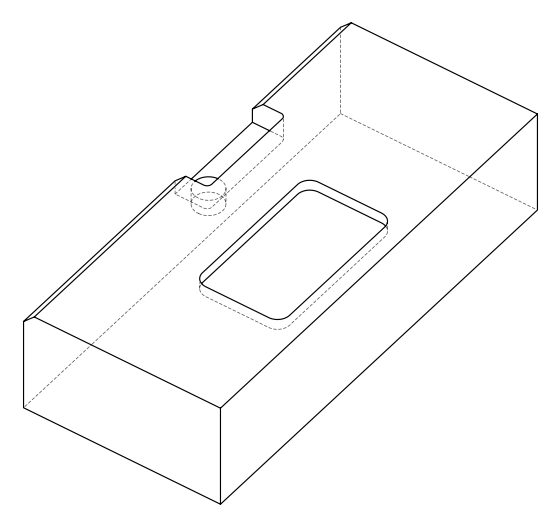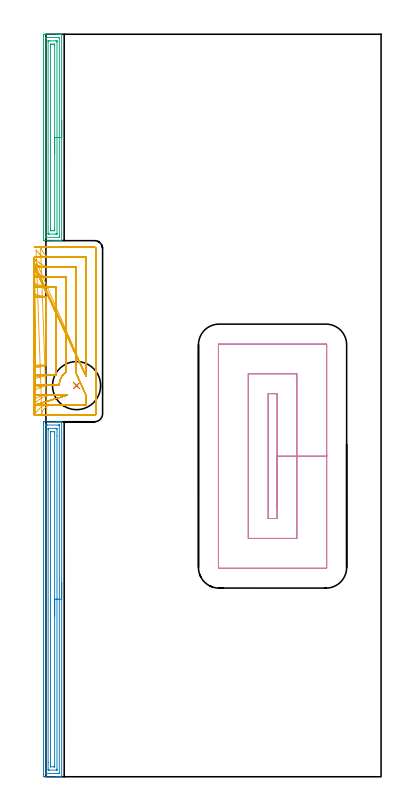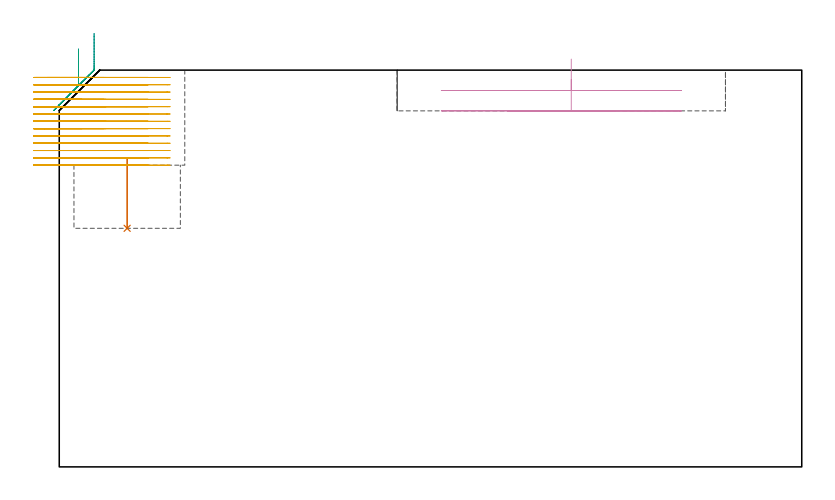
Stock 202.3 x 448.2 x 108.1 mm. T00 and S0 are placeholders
(PLAN: 5 operations, 3 tool changes, 50.3 min)
(1 INDEXABLE_INSERT_DRILL_BLIND_HOLE_FROM_SOLID | STEP1POCKET | UGT0302_008 | 0.08 min | 28439 mm3)
(2 AREA_MILL | FG_CHAMFER_SURFACE | UGT0205_001 | 7.12 min | 13342 mm3)
(3 AREA_MILL_1 | FG_CHAMFER_SURFACE_1 | UGT0205_001 | 4.25 min | 7917 mm3)
(4 MILL_RECTANGULAR_POCKET | POCKET_RECTANGULAR_STRAIGHT | UGT0201_106 | Follow Part, ap 6, ae 75% | 3.67 min | 156642 mm3)
(5 MILL_SLOT | SLOT_PARTIAL_RECTANGULAR | NXT0201_009 | Follow Part, ap 2, ae 75% | 35.16 min | 78698 mm3)
(TOOL UGT0302_008 | Indexable Insert Drill 29mm | D29 PA180 FL50 Z2)
(TOOL UGT0205_001 | Chamfer Mill 20 x 3 x 45 deg. | D20 FL50 Z2)
(TOOL UGT0201_106 | End Mill 24 mm | D24 FL25 Z2)
(TOOL NXT0201_009 | ENDMILL 8mm [2P460-0800-NA 1630] | D8 FL26 Z6)
(OP 1 INDEXABLE_INSERT_DRILL_BLIND_HOLE_FROM_SOLID)
G17 G21 G94 G90
T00 M6
G54
G17 G0 G90 X18.5 Y236.1 S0 M3
G43 Z118.1 H0
G94 G81 G98 Z65. F250. R84.2
G80
M5
M2
(OP 2 AREA_MILL)
G17 G21 G94 G90
T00 M6
G54
G17 G0 G90 X9.5 Y117.15 S1061 M3
G43 Z118.1 H0
G94 G1 Y117.112 Z117.228 F250.
Y116.998 Z116.363
Y116.809 Z115.512
Y116.547 Z114.68
Y116.213 Z113.874
Y115.81 Z113.1
Y115.341 Z112.364
Y114.81 Z111.672
Y114.221 Z111.029
Y113.578 Z110.439
Y112.886 Z109.908
Y112.15 Z109.44
Y111.376 Z109.037
Y110.57 Z108.703
Y109.738 Z108.441
Y108.886 Z108.252
Y108.022 Z108.138
Y107.15 Z108.1
Y0.145
X9.505 Y0.01 Z108.095
X9.452 Y0.007 Z108.044
X9.103 Y0. Z107.702
X8.608 Z107.207
X8.013 Z106.608
X6.824 Z105.421
X6.229 Z104.823
X-0.905 Y0.001 Z97.693
X-1.147 Y0.002 Z97.45
X-1.492 Y0.008 Z97.106
X-1.497 Y0.595 Z97.103
X-1.5 Y1.19 Z97.1
Y213.705
X-1.497 Y214.005 Z97.102
X-1.491 Y214.29 Z97.106
X-1.202 Y214.3 Z97.395
X6.229 Z104.823
X6.824 Z105.42
X7.121 Z105.717
X7.715 Z106.312
X8.013 Z106.608
X8.604 Z107.203
X9.103 Z107.702
X9.452 Y214.293 Z108.044
X9.497 Y214.29 Z108.088
X9.5 Y214.151 Z108.1
Y107.15
X8.086 Z106.686
Y2.305
X8.085 Y2.232 Z106.685
X8.081 Y2.087 Z106.681
X8.077 Y2.009 Z106.677
X8.059 Y2.006 Z106.659
X8.013 Y2.003 Z106.613
X7.499 Y2. Z106.099
X7.121 Z105.721
X0.365 Z98.965
X-0.013 Y2.003 Z98.587
X-0.066 Y2.006 Z98.534
X-0.076 Y2.009 Z98.524
X-0.08 Y2.062 Z98.52
X-0.084 Y2.159 Z98.516
X-0.086 Y2.451 Z98.514
Y211.995
X-0.085 Y212.068 Z98.515
X-0.08 Y212.213 Z98.52
X-0.077 Y212.291 Z98.523
X-0.059 Y212.294 Z98.541
X-0.013 Y212.297 Z98.587
X0.501 Y212.3 Z99.101
X0.879 Z99.479
X7.635 Z106.235
X8.013 Y212.297 Z106.613
X8.066 Y212.294 Z106.666
X8.076 Y212.291 Z106.676
X8.08 Y212.237 Z106.68
X8.084 Y212.14 Z106.684
X8.085 Y211.995 Z106.685
X8.086 Y211.922 Z106.686
Y107.15
X6.671 Z105.271
Y4.612
X6.667 Y4.161 Z105.267
X6.665 Y4.053 Z105.265
X6.654 Y4.01 Z105.254
X6.552 Y4.005 Z105.152
X6.39 Y4.001 Z104.99
X1.932 Y4. Z100.532
X1.771 Y4.003 Z100.371
X1.61 Y4.009 Z100.21
X1.335 Y4.024 Z99.935
X1.333 Y4.161 Z99.933
X1.329 Y4.602 Z99.929
X1.328 Y8.658 Z99.928
X1.329 Y209.688 Z99.929
X1.333 Y210.139 Z99.933
X1.336 Y210.247 Z99.936
X1.346 Y210.29 Z99.946
X1.448 Y210.295 Z100.048
X1.61 Y210.299 Z100.21
X6.068 Y210.3 Z104.668
X6.229 Y210.297 Z104.829
X6.39 Y210.291 Z104.99
X6.665 Y210.276 Z105.265
X6.667 Y210.139 Z105.267
X6.67 Y209.698 Z105.27
X6.671 Y205.628 Z105.271
Y107.15
X5.257 Z103.857
Y6.836
X5.251 Y6.031 Z103.851
X5.25 Y6.01 Z103.85
X5.229 Y6.007 Z103.829
X5.178 Y6.003 Z103.778
X5.073 Y6.001 Z103.673
X4.864 Y6. Z103.464
X2.915 Y6.001 Z101.515
X2.818 Y6.003 Z101.418
X2.77 Y6.007 Z101.37
X2.751 Y6.01 Z101.351
X2.75 Y6.022 Z101.35
X2.743 Y6.756 Z101.343
Y6.836
Y207.464
X2.749 Y208.269 Z101.349
X2.751 Y208.29 Z101.351
X2.771 Y208.293 Z101.371
X2.822 Y208.297 Z101.422
X2.927 Y208.299 Z101.527
X3.136 Y208.3 Z101.736
X5.085 Y208.299 Z103.685
X5.182 Y208.297 Z103.782
X5.23 Y208.293 Z103.83
X5.249 Y208.29 Z103.849
X5.25 Y208.278 Z103.85
X5.257 Y207.544 Z103.857
Y207.464
Y107.15
Y106.278 Z103.895
Y105.413 Z104.009
Y104.562 Z104.198
Y103.73 Z104.46
Y102.924 Z104.794
Y102.15 Z105.197
Y101.414 Z105.666
Y100.722 Z106.197
Y100.079 Z106.786
Y99.49 Z107.429
Y98.958 Z108.122
Y98.49 Z108.857
Y98.087 Z109.631
Y97.753 Z110.437
Y97.491 Z111.269
Y97.302 Z112.121
Y97.188 Z112.986
Y97.15 Z113.857
G0 Z118.1
M5
M2
(OP 3 AREA_MILL_1)
G17 G21 G94 G90
T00 M6
G54
G17 G0 G90 X9.5 Y395.9 S1061 M3
G43 Z118.1 H0
G94 G1 Y395.862 Z117.228 F250.
Y395.748 Z116.364
Y395.559 Z115.512
Y395.297 Z114.68
Y394.963 Z113.874
Y394.56 Z113.1
Y394.092 Z112.364
Y393.56 Z111.672
Y392.971 Z111.029
Y392.328 Z110.44
Y391.636 Z109.908
Y390.9 Z109.44
Y390.126 Z109.037
Y389.32 Z108.703
Y388.488 Z108.441
Y387.637 Z108.252
Y386.772 Z108.138
Y385.9 Z108.1
Y323.778
X9.497 Y323.61 Z108.088
X9.443 Y323.607 Z108.034
X9.026 Y323.6 Z107.625
X8.723 Z107.323
X8.013 Z106.608
X6.766 Z105.363
X5.338 Z103.933
X-1.173 Z97.424
X-1.492 Y323.61 Z97.106
X-1.499 Y323.927 Z97.099
Y323.939
X-1.5 Y447.278 Z97.1
X-1.499 Y447.575 Z97.101
X-1.494 Y448.166 Z97.104
X-1.492 Y448.193 Z97.106
X-0.905 Y448.197 Z97.693
X-0.281 Y448.2 Z98.316
X6.229 Z104.824
X7.658 Z106.254
X8.013 Z106.608
X8.723 Z107.323
X9.026 Z107.625
X9.443 Y448.193 Z108.034
X9.497 Y448.19 Z108.088
X9.5 Y448.022 Z108.1
Y385.9
X8.086 Z106.686
X8.085 Y325.866 Z106.685
X8.082 Y325.72 Z106.682
X8.079 Y325.625 Z106.679
X8.072 Y325.609 Z106.672
X8.063 Y325.607 Z106.663
X8.013 Y325.604 Z106.613
X7.532 Y325.6 Z106.132
X0.398 Y325.601 Z98.998
X-0.013 Y325.608 Z98.587
X-0.069 Y325.61 Z98.531
X-0.079 Y325.622 Z98.521
X-0.082 Y325.696 Z98.518
X-0.084 Y325.793 Z98.516
X-0.086 Y326.086 Z98.514
X-0.085 Y445.934 Z98.515
X-0.082 Y446.08 Z98.518
X-0.079 Y446.175 Z98.521
X-0.072 Y446.191 Z98.528
X-0.063 Y446.194 Z98.537
X-0.013 Y446.197 Z98.587
X0.468 Y446.2 Z99.068
X7.602 Y446.199 Z106.202
X8.013 Y446.192 Z106.613
X8.069 Y446.19 Z106.669
X8.079 Y446.178 Z106.679
X8.082 Y446.104 Z106.682
X8.084 Y446.007 Z106.684
X8.086 Y445.861 Z106.686
Y445.787
Y385.9
X6.672 Z105.272
X6.671 Y327.8 Z105.271
X6.67 Y327.69 Z105.27
X6.667 Y327.635 Z105.267
X6.666 Y327.615 Z105.266
X6.628 Y327.61 Z105.228
X6.427 Y327.602 Z105.027
X6.229 Y327.601 Z104.829
X5.537 Y327.6 Z104.137
X1.97 Z100.57
X1.771 Y327.601 Z100.371
X1.571 Y327.602 Z100.171
X1.438 Y327.606 Z100.038
X1.338 Y327.61 Z99.938
X1.335 Y327.654 Z99.935
X1.332 Y327.8 Z99.932
X1.329 Y328.243 Z99.929
Y444.
X1.33 Y444.111 Z99.93
X1.333 Y444.165 Z99.933
X1.334 Y444.185 Z99.934
X1.372 Y444.19 Z99.972
X1.573 Y444.198 Z100.173
X1.771 Y444.199 Z100.371
X2.463 Y444.2 Z101.063
X6.03 Z104.63
X6.229 Y444.199 Z104.829
X6.429 Y444.198 Z105.029
X6.562 Y444.194 Z105.162
X6.662 Y444.19 Z105.262
X6.665 Y444.147 Z105.265
X6.668 Y444. Z105.268
X6.671 Y443.557 Z105.271
X6.672 Y385.9 Z105.272
X5.257 Z103.857
Y330.482
X5.253 Y329.673 Z103.853
X5.251 Y329.622 Z103.851
X5.215 Y329.61 Z103.815
X5.106 Y329.606 Z103.706
X4.886 Y329.602 Z103.486
X4.446 Y329.6 Z103.046
X3.554 Z102.154
X3.109 Y329.602 Z101.709
X2.893 Y329.605 Z101.493
X2.786 Y329.61 Z101.386
X2.749 Y329.62 Z101.349
X2.743 Y330.482 Z101.343
Y441.318
X2.747 Y442.127 Z101.347
X2.749 Y442.178 Z101.349
X2.785 Y442.19 Z101.385
X2.894 Y442.195 Z101.494
X3.114 Y442.198 Z101.714
X3.554 Y442.2 Z102.154
X4.446 Z103.046
X4.891 Y442.198 Z103.491
X5.107 Y442.195 Z103.707
X5.214 Y442.19 Z103.814
X5.251 Y442.18 Z103.851
X5.257 Y441.318 Z103.857
Y385.9
Y385.028 Z103.895
Y384.164 Z104.009
Y383.312 Z104.198
Y382.48 Z104.46
Y381.674 Z104.794
Y380.9 Z105.197
Y380.164 Z105.666
Y379.472 Z106.197
Y378.829 Z106.786
Y378.24 Z107.429
Y377.709 Z108.122
Y377.24 Z108.857
Y376.837 Z109.631
Y376.503 Z110.437
Y376.241 Z111.269
Y376.052 Z112.121
Y375.938 Z112.986
Y375.9 Z113.857
G0 Z118.1
M5
M2
(OP 4 MILL_RECTANGULAR_POCKET)
G17 G21 G94 G90
T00 M6
G54
G17 G0 G90 X139.5 Y161.641 S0 M3
G43 Z118.1 H0
Z111.1
G94 G1 Y193.55 Z102.55 F250.
Y231.2 F500.
X134.1
Y155.9
X139.5
Y193.55
X151.5
Y243.2
X122.1
Y143.9
X151.5
Y193.55
X169.5
Y260.8
G3 X169.1 Y261.2 R0.4
G1 X104.5
G3 X104.1 Y260.8 R0.4
G1 Y126.3
G3 X104.5 Y125.9 R0.4
G1 X169.1
G3 X169.5 Y126.3 R0.4
G1 Y193.55
Y194.55
G0 X139.5 Y161.641 Z105.55
G1 Y193.55 Z97. F250.
Y231.2 F500.
X134.1
Y155.9
X139.5
Y193.55
X151.5
Y243.2
X122.1
Y143.9
X151.5
Y193.55
X169.5
Y260.8
G3 X169.1 Y261.2 R0.4
G1 X104.5
G3 X104.1 Y260.8 R0.4
G1 Y126.3
G3 X104.5 Y125.9 R0.4
G1 X169.1
G3 X169.5 Y126.3 R0.4
G1 Y193.55
Y194.55
G0 Z118.1
M5
M2
(OP 5 MILL_SLOT)
G17 G21 G94 G90
T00 M6
G54
G17 G0 G90 X-6.906 Y246.614 S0 M3
G43 Z118.1 H1
Z106.108
G94 G1 X-4. Y247.36 F250.
G2 X0.2 Y248.123 R30. F500.
G1 Y289.777
G2 X-4. Y290.54 R30.
G1 X-6.906 Y291.285 F250.
X-6.852 Y240.182
X-4. Y241.114
G2 X3.453 Y242.3 R24. F500.
G1 X6.2
Y295.6
X3.451
G2 X-4. Y296.786 R24.
G1 X-6.852 Y297.717 F250.
X-6.731 Y233.443
X-4. Y234.685
G2 X3.453 Y236.3 R18. F500.
G1 X8.005
G2 X9.25 Y241.064 R10.5
X12.2 Y244.496 R10.504
G1 Y301.6
X3.451
G2 X-4. Y303.215 R18.
G1 X-6.731 Y304.456 F250.
X-6.351 Y225.842
X-4. Y227.705
G2 X3.453 Y230.3 R12. F500.
G1 X9.75
X12.75 F250.
G0 Z118.1
X-3.251 Y218.046
Z106.108
G1 X-2.012 Y220.778
G2 X3.453 Y224.3 R6. F500.
G1 X24.2
Y227.29
Y230.29 F250.
X18.2 Y243.593 F500.
Y246.593 F250.
Y307.6 F500.
X3.451
G2 X-4. Y310.193 R12.
G1 X-6.352 Y312.056 F250.
X24.2 Y241.915 F500.
Y244.915 F250.
Y313.6 F500.
X3.451
G2 X-2.012 Y317.119 R6.
G1 X-3.253 Y319.851 F250.
X0.453 Y218.3 F500.
X3.453 F250.
X29.4 F500.
G3 X30.2 Y219.1 R0.8
G1 Y318.8
G3 X29.4 Y319.6 R0.8
G1 X3.451
X0.451 F250.
G0 Z118.1
X-6.965 Y247.495
Z104.115
G1 X-4. Y247.951
G2 X0.2 Y248.298 R30. F500.
G1 Y289.602
G2 X-4. Y289.948 R30.
G1 X-6.965 Y290.403 F250.
X-6.945 Y241.292
X-4. Y241.863
G2 X0.561 Y242.3 R24. F500.
G1 X6.2
Y295.6
X0.555
G2 X-4. Y296.036 R24.
G1 X-6.945 Y296.606 F250.
X-6.902 Y234.952
X-4. Y235.713
G2 X0.561 Y236.3 R18. F500.
G1 X8.005
G2 X9.244 Y241.053 R10.5
X12.2 Y244.496 R10.504
G1 Y301.6
X0.555
G2 X-4. Y302.186 R18.
G1 X-6.902 Y302.945 F250.
X-6.775 Y228.259
X-4. Y229.399
G2 X0.561 Y230.3 R12. F500.
G1 X9.75
X12.75 F250.
G0 Z118.1
X-5.938 Y219.964
Z104.115
G1 X-3.973 Y222.23
G2 X0.561 Y224.3 R6. F500.
G1 X24.2
Y227.286
Y230.286 F250.
X18.2 Y243.593 F500.
Y246.593 F250.
Y307.6 F500.
X0.555
G2 X-4. Y308.498 R12.
G1 X-6.775 Y309.637 F250.
X24.2 Y241.915 F500.
Y244.915 F250.
Y313.6 F500.
X0.555
G2 X-3.973 Y315.663 R6.
G1 X-5.941 Y317.927 F250.
X-2.439 Y218.3 F500.
X0.561 F250.
X29.4 F500.
G3 X30.2 Y219.1 R0.8
G1 Y318.8
G3 X29.4 Y319.6 R0.8
G1 X0.555
X-2.445 F250.
G0 Z118.1
X-6.999 Y248.211
Z102.123
G1 X-4. Y248.29
G2 X-3.217 Y248.3 R30. F500.
G1 X0.2
Y289.6
X-3.217
G2 X-4. Y289.61 R30.
G1 X-6.999 Y289.689 F250.
X-6.998 Y242.189
X-4. Y242.287
G2 X-3.217 Y242.3 R24. F500.
G1 X6.2
Y295.6
X-3.217
G2 X-4. Y295.613 R24.
G1 X-6.998 Y295.711 F250.
X-6.997 Y236.152
X-4. Y236.283
G2 X-3.217 Y236.3 R18. F500.
G1 X8.005
G2 X9.244 Y241.053 R10.5
X12.2 Y244.493 R10.504
G1 Y301.6
X-3.217
G2 X-4. Y301.617 R18.
G1 X-6.997 Y301.748 F250.
X-6.994 Y230.079
X-4. Y230.274
G2 X-3.217 Y230.3 R12. F500.
G1 X9.75
X12.75 F250.
X-6.974 Y223.857 F500.
X-4. Y224.249 F250.
G2 X-3.217 Y224.3 R6. F500.
G1 X24.2
Y227.288
Y230.288 F250.
X18.2 Y243.588 F500.
Y246.588 F250.
Y307.6 F500.
X-3.217
G2 X-4. Y307.626 R12.
G1 X-6.994 Y307.821 F250.
X24.2 Y241.912 F500.
Y244.912 F250.
Y313.6 F500.
X-3.217
G2 X-4. Y313.651 R6.
G1 X-6.974 Y314.043 F250.
X-6.217 Y218.3
X-3.217
X29.4 F500.
G3 X30.2 Y219.1 R0.8
G1 Y318.8
G3 X29.4 Y319.6 R0.8
G1 X-3.217
X-6.217 F250.
G0 X-7. Y248.298 Z100.131
G1 X-4. Y248.3
X0.2 F500.
Y289.6
X-4.
X-7. Y289.602 F250.
Y242.298
X-4. Y242.3
X6.2 F500.
Y295.6
X-4.
X-7. Y295.602 F250.
Y236.297
X-4. Y236.3
X8.005 F500.
G2 X9.251 Y241.066 R10.5
X12.2 Y244.493 R10.504
G1 Y301.6
X-4.
X-7. Y301.603 F250.
Y230.296
X-4. Y230.3
X9.751 F500.
X12.751 F250.
X-7. Y224.292 F500.
X-4. Y224.3 F250.
X24.2 F500.
Y227.288
Y230.288 F250.
X18.2 Y243.586 F500.
Y246.586 F250.
Y307.6 F500.
X-4.
X-7. Y307.604 F250.
X24.2 Y241.909 F500.
Y244.909 F250.
Y313.6 F500.
X-4.
X-7. Y313.608 F250.
X-6.985 Y218.3
X-3.985
X29.4 F500.
G3 X30.2 Y219.1 R0.8
G1 Y318.8
G3 X29.4 Y319.6 R0.8
G1 X-3.985
X-6.985 F250.
G0 X-7. Y248.3 Z98.138
G1 X-4.
X0.2 F500.
Y289.6
X-4.
X-7. F250.
Y242.3
X-4.
X6.2 F500.
Y295.6
X-4.
X-7. F250.
Y236.3
X-4.
X8.005 F500.
G2 X12.144 Y244.456 R10.5
G1 X12.2 Y244.499
Y301.6
X-4.
X-7. F250.
Y230.3
X-4.
X9.751 F500.
X12.751 F250.
X-7. Y224.3 F500.
X-4. F250.
X24.2 F500.
Y227.286
Y230.286 F250.
X18.2 Y243.586 F500.
Y246.586 F250.
Y307.6 F500.
X-4.
X-7. F250.
X24.2 Y241.909 F500.
Y244.909 F250.
Y313.6 F500.
X-4.
X-7. F250.
Y218.3
X-4.
X29.4 F500.
G3 X30.2 Y219.1 R0.8
G1 Y318.8
G3 X29.4 Y319.6 R0.8
G1 X-4.
X-7. F250.
G0 Y248.3 Z96.146
G1 X-4.
X0.2 F500.
Y289.6
X-4.
X-7. F250.
Y242.3
X-4.
X6.2 F500.
Y295.6
X-4.
X-7. F250.
Y236.3
X-4.
X8.005 F500.
G2 X9.29 Y241.138 R10.5
X12.2 Y244.496 R10.504
G1 Y301.6
X-4.
X-7. F250.
Y230.3
X-4.
X9.751 F500.
X12.751 F250.
X-7. Y224.3 F500.
X-4. F250.
X24.2 F500.
Y227.286
Y230.286 F250.
X18.2 Y243.586 F500.
Y246.586 F250.
Y307.6 F500.
X-4.
X-7. F250.
X24.2 Y241.909 F500.
Y244.909 F250.
Y313.6 F500.
X-4.
X-7. F250.
Y218.3
X-4.
X29.4 F500.
G3 X30.2 Y219.1 R0.8
G1 Y318.8
G3 X29.4 Y319.6 R0.8
G1 X-4.
X-7. F250.
G0 Y248.3 Z94.154
G1 X-4.
X0.2 F500.
Y289.6
X-4.
X-7. F250.
Y242.3
X-4.
X6.2 F500.
Y295.6
X-4.
X-7. F250.
Y236.3
X-4.
X8.005 F500.
G2 X9.244 Y241.053 R10.5
X12.2 Y244.496 R10.504
G1 Y301.6
X-4.
X-7. F250.
Y230.3
X-4.
X9.75 F500.
X12.75 F250.
X-7. Y224.3 F500.
X-4. F250.
X24.2 F500.
Y227.286
Y230.286 F250.
X18.2 Y243.593 F500.
Y246.593 F250.
Y307.6 F500.
X-4.
X-7. F250.
X24.2 Y241.915 F500.
Y244.915 F250.
Y313.6 F500.
X-4.
X-7. F250.
Y218.3
X-4.
X29.4 F500.
G3 X30.2 Y219.1 R0.8
G1 Y318.8
G3 X29.4 Y319.6 R0.8
G1 X-4.
X-7. F250.
G0 Y248.3 Z92.162
G1 X-4.
X0.2 F500.
Y289.6
X-4.
X-7. F250.
Y242.3
X-4.
X6.2 F500.
Y295.6
X-4.
X-7. F250.
Y236.3
X-4.
X8.005 F500.
G2 X9.244 Y241.053 R10.5
X12.2 Y244.496 R10.504
G1 Y301.6
X-4.
X-7. F250.
Y230.3
X-4.
X9.75 F500.
X12.75 F250.
X-7. Y224.3 F500.
X-4. F250.
X24.2 F500.
Y227.286
Y230.286 F250.
X18.2 Y243.593 F500.
Y246.593 F250.
Y307.6 F500.
X-4.
X-7. F250.
X24.2 Y241.915 F500.
Y244.915 F250.
Y313.6 F500.
X-4.
X-7. F250.
Y218.3
X-4.
X29.4 F500.
G3 X30.2 Y219.1 R0.8
G1 Y318.8
G3 X29.4 Y319.6 R0.8
G1 X-4.
X-7. F250.
G0 Y248.3 Z90.169
G1 X-4.
X0.2 F500.
Y289.6
X-4.
X-7. F250.
Y242.3
X-4.
X6.2 F500.
Y295.6
X-4.
X-7. F250.
Y236.3
X-4.
X8.005 F500.
G2 X9.244 Y241.053 R10.5
X12.2 Y244.496 R10.504
G1 Y301.6
X-4.
X-7. F250.
Y230.3
X-4.
X9.75 F500.
X12.75 F250.
X-7. Y224.3 F500.
X-4. F250.
X24.2 F500.
Y227.285
Y230.285 F250.
X18.2 Y243.593 F500.
Y246.593 F250.
Y307.6 F500.
X-4.
X-7. F250.
X24.2 Y241.915 F500.
Y244.915 F250.
Y313.6 F500.
X-4.
X-7. F250.
Y218.3
X-4.
X29.4 F500.
G3 X30.2 Y219.1 R0.8
G1 Y318.8
G3 X29.4 Y319.6 R0.8
G1 X-4.
X-7. F250.
G0 Y248.3 Z88.177
G1 X-4.
X0.2 F500.
Y289.6
X-4.
X-7. F250.
Y242.3
X-4.
X6.2 F500.
Y295.6
X-4.
X-7. F250.
Y236.3
X-4.
X8.005 F500.
G2 X9.244 Y241.053 R10.5
X12.2 Y244.493 R10.504
G1 Y301.6
X-4.
X-7. F250.
Y230.3
X-4.
X9.75 F500.
X12.75 F250.
X-7. Y224.3 F500.
X-4. F250.
X24.2 F500.
Y227.285
Y230.285 F250.
X18.2 Y243.588 F500.
Y246.588 F250.
Y307.6 F500.
X-4.
X-7. F250.
X24.2 Y241.912 F500.
Y244.912 F250.
Y313.6 F500.
X-4.
X-7. F250.
Y218.3
X-4.
X29.4 F500.
G3 X30.2 Y219.1 R0.8
G1 Y318.8
G3 X29.4 Y319.6 R0.8
G1 X-4.
X-7. F250.
G0 Y248.3 Z86.185
G1 X-4.
X0.2 F500.
Y289.6
X-4.
X-7. F250.
Y242.3
X-4.
X6.2 F500.
Y295.6
X-4.
X-7. F250.
Y236.3
X-4.
X8.007 F500.
G2 X9.695 Y241.814 R10.502
X12.2 Y244.493 R10.504
G1 Y301.6
X-4.
X-7. F250.
Y230.3
X-4.
X9.753 F500.
X12.753 F250.
X-7. Y224.3 F500.
X-4. F250.
X24.2 F500.
Y227.286
Y230.286 F250.
X18.2 Y243.586 F500.
Y246.586 F250.
Y307.6 F500.
X-4.
X-7. F250.
X24.2 Y241.909 F500.
Y244.909 F250.
Y313.6 F500.
X-4.
X-7. F250.
Y218.3
X-4.
X29.4 F500.
G3 X30.2 Y219.1 R0.8
G1 Y318.8
G3 X29.4 Y319.6 R0.8
G1 X-4.
X-7. F250.
G0 Y248.3 Z84.192
G1 X-4.
X0.2 F500.
Y289.6
X-4.
X-7. F250.
Y242.3
X-4.
X6.2 F500.
Y295.6
X-4.
X-7. F250.
Y236.3
X-4.
X8.007 F500.
G2 X12.144 Y244.456 R10.502
G1 X12.2 Y244.499
Y301.6
X-4.
X-7. F250.
Y230.3
X-4.
X9.753 F500.
X12.753 F250.
X-7. Y224.3 F500.
X-4. F250.
X24.2 F500.
Y227.286
Y230.286 F250.
X18.2 Y243.586 F500.
Y246.586 F250.
Y307.6 F500.
X-4.
X-7. F250.
X24.2 Y241.909 F500.
Y244.909 F250.
Y313.6 F500.
X-4.
X-7. F250.
Y218.3
X-4.
X29.4 F500.
G3 X30.2 Y219.1 R0.8
G1 Y318.8
G3 X29.4 Y319.6 R0.8
G1 X-4.
X-7. F250.
G0 Y248.3 Z82.2
G1 X-4.
X0.2 F500.
Y289.6
X-4.
X-7. F250.
Y242.3
X-4.
X6.2 F500.
Y295.6
X-4.
X-7. F250.
Y236.3
X-4.
X8.005 F500.
G2 X9.282 Y241.124 R10.5
X12.2 Y244.496 R10.504
G1 Y301.6
X-4.
X-7. F250.
Y230.3
X-4.
X9.751 F500.
X12.751 F250.
X-7. Y224.3 F500.
X-4. F250.
X24.2 F500.
Y227.286
Y230.286 F250.
X18.2 Y243.586 F500.
Y246.586 F250.
Y307.6 F500.
X-4.
X-7. F250.
X24.2 Y241.909 F500.
Y244.909 F250.
Y313.6 F500.
X-4.
X-7. F250.
Y218.3
X-4.
X29.4 F500.
G3 X30.2 Y219.1 R0.8
G1 Y318.8
G3 X29.4 Y319.6 R0.8
G1 X-4.
X-7. F250.
G0 Z118.1
M5
M2
